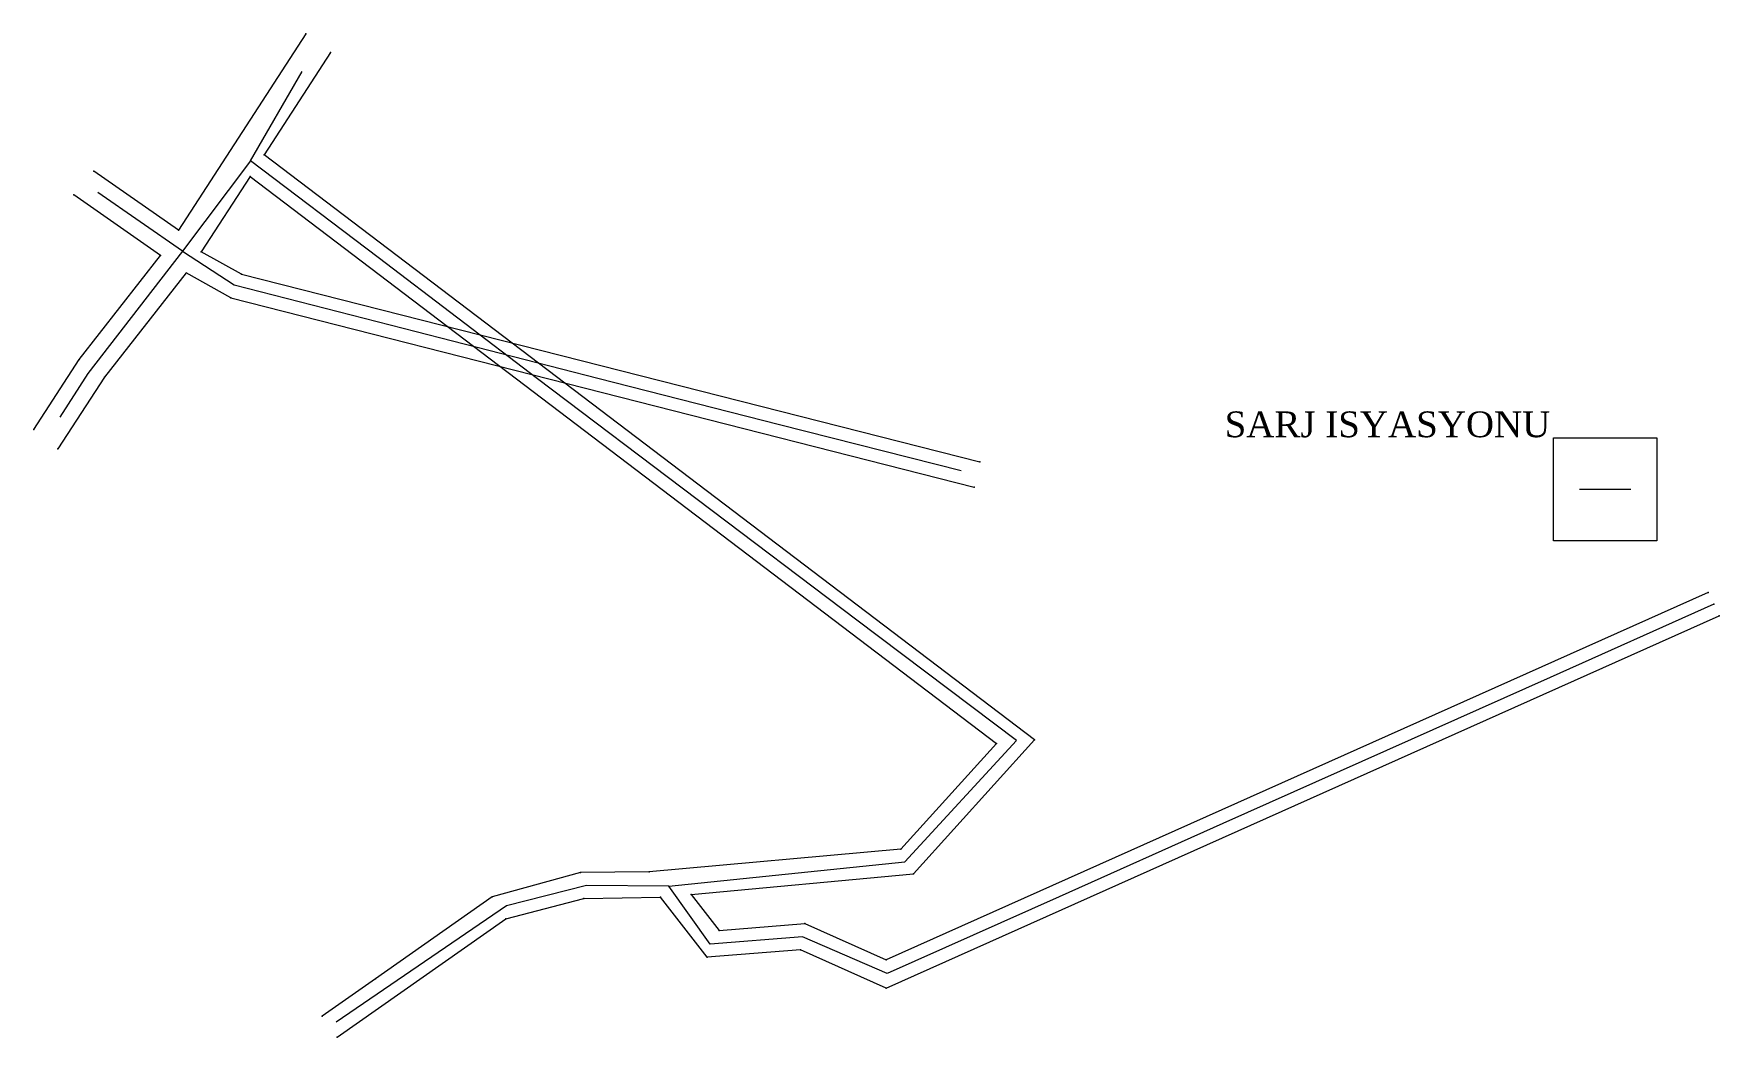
# Model space of a CAD drawing. Header units: millimetres. Extents: x 406687 to 406850, y 4590166 to 4590263.
import ezdxf

# ---------------------------------------------------------------- set-up
doc = ezdxf.new("R2010")
doc.units = ezdxf.units.MM
for name, color, linetype, lineweight in [('GEOFENCE', 3, 'Continuous', 0), ('INIT_COORD', 5, 'Continuous', 0), ('OTOCAD_DESENDRE', 6, 'Continuous', 0), ('OTOCAD_LAGiM', 4, 'Continuous', 0), ('OTOCAD_PAPAZ', 3, 'Continuous', 0), ('OTOCAD_YENI_NOKTA', 2, 'Continuous', 0), ('TEXT', 4, 'Continuous', 0)]:
    doc.layers.add(name, color=color, linetype=linetype, lineweight=lineweight)
doc.styles.get("Standard").update_dxf_attribs({"font": 'times.ttf'})

msp = doc.modelspace()

# ---------------------------------------------------------------- linework, layer by layer
at = {"layer": 'GEOFENCE'}
for p, q in [((406707.61, 4590250.55, 289.2), (406712.6, 4590259.21, 289.05)), ((406707.61, 4590250.55, 289.2), (406701, 4590241.77, 288.8)), ((406719.97, 4590241.15, 285.33), (406707.61, 4590250.55, 289.2)), ((406701, 4590241.77, 288.8), (406692.78, 4590247.47, 288.97)), ((406701, 4590241.77, 288.8), (406691.82, 4590229.91, 289.01)), ((406701, 4590241.77, 288.8), (406706.03, 4590238.51, 288.99)), ((406735.42, 4590229.4, 280.49), (406719.97, 4590241.15, 285.33)), ((406706.03, 4590238.51, 288.99), (406723.66, 4590233.99, 297.29)), ((406723.66, 4590233.99, 297.29), (406741.28, 4590229.48, 305.6)), ((406691.82, 4590229.91, 289.01), (406689.12, 4590225.69, 289)), ((406750.91, 4590217.71, 275.66), (406735.42, 4590229.4, 280.49)), ((406741.28, 4590229.48, 305.6), (406758.91, 4590224.96, 313.9)), ((406758.91, 4590224.96, 313.9), (406776.52, 4590220.51, 322.27)), ((406766.4, 4590206.02, 270.83), (406750.91, 4590217.71, 275.66)), ((406836.47, 4590218.69, 316), (406841.47, 4590218.69, 316)), ((406849.5, 4590207.55, 316), (406833.63, 4590200.46, 306.11)), ((406781.89, 4590194.33, 266), (406766.4, 4590206.02, 270.83)), ((406833.63, 4590200.46, 306.11), (406817.76, 4590193.37, 296.22)), ((406771.05, 4590182.57, 266), (406781.89, 4590194.33, 266)), ((406817.76, 4590193.37, 296.22), (406801.89, 4590186.28, 286.33)), ((406801.89, 4590186.28, 286.33), (406786.01, 4590179.19, 276.44)), ((406748.17, 4590180.22, 265.8), (406771.05, 4590182.57, 266)), ((406740.17, 4590180.28, 265.99), (406732.42, 4590178.3, 266)), ((406748.17, 4590180.22, 265.8), (406740.17, 4590180.28, 265.99)), ((406752.17, 4590174.6, 267), (406748.17, 4590180.22, 265.8)), ((406732.42, 4590178.3, 266), (406715.9, 4590167.02, 266)), ((406786.01, 4590179.19, 276.44), (406769.35, 4590171.75, 266.06)), ((406761.14, 4590175.32, 267), (406752.17, 4590174.6, 267)), ((406769.35, 4590171.75, 266.06), (406761.14, 4590175.32, 267))]:
    msp.add_line(p, q, dxfattribs=at)
at = {"layer": 'INIT_COORD'}
msp.add_point((406849.5, 4590207.55, 316), dxfattribs=at)
at = {"layer": 'OTOCAD_DESENDRE', "lineweight": 0}
for p, q in [((406706.72, 4590239.54, 289), (406778.34, 4590221.34, 323)), ((406705.7, 4590237.24, 289), (406777.79, 4590218.91, 323)), ((406848.97, 4590208.69, 316), (406769.25, 4590173.07, 266)), ((406769.25, 4590170.34, 266), (406850.04, 4590206.41, 316))]:
    msp.add_line(p, q, dxfattribs=at)
at = {"layer": 'OTOCAD_DESENDRE', "elevation": 316}
msp.add_lwpolyline([(406833.97, 4590213.69), (406833.97, 4590223.69), (406843.97, 4590223.69), (406843.97, 4590218.69), (406843.97, 4590213.69)], close=True, dxfattribs=at)
at = {"layer": 'OTOCAD_LAGiM'}
for p, q in [((406700.61, 4590243.81, 289), (406692.4, 4590249.55, 289)), ((406698.86, 4590241.37, 289), (406690.46, 4590247.25, 289)), ((406706.72, 4590239.54, 289), (406702.83, 4590241.73, 289)), ((406705.7, 4590237.24, 289), (406701.36, 4590239.69, 288.6))]:
    msp.add_line(p, q, dxfattribs=at)
at = {"layer": 'OTOCAD_LAGiM', "lineweight": 0}
for p, q in [((406751.9, 4590173.33, 267), (406747.36, 4590179.14, 266)), ((406750.32, 4590179.41, 266), (406753.04, 4590175.92, 267)), ((406753.04, 4590175.92, 267), (406761.37, 4590176.59, 267)), ((406761.37, 4590176.59, 267), (406769.25, 4590173.07, 266)), ((406760.94, 4590174.05, 267), (406751.9, 4590173.33, 267)), ((406769.25, 4590170.34, 266), (406760.94, 4590174.05, 267))]:
    msp.add_line(p, q, dxfattribs=at)
at = {"layer": 'OTOCAD_PAPAZ', "lineweight": 0}
for p, q in [((406712.98, 4590262.86, 289), (406700.61, 4590243.81, 289)), ((406715.37, 4590261.03, 289), (406708.93, 4590251.12, 289)), ((406783.64, 4590194.4, 266), (406708.93, 4590251.12, 289)), ((406707.56, 4590249.01, 289), (406702.83, 4590241.73, 289)), ((406707.56, 4590249.01, 289), (406779.96, 4590194.06, 266)), ((406690.99, 4590231.29, 289), (406698.86, 4590241.37, 289)), ((406701.36, 4590239.69, 288.6), (406693.44, 4590229.55, 289)), ((406686.58, 4590224.49, 289), (406690.99, 4590231.29, 289)), ((406693.44, 4590229.55, 289), (406688.92, 4590222.6, 289)), ((406779.96, 4590194.06, 266), (406770.68, 4590183.8, 266)), ((406771.88, 4590181.4, 266), (406783.64, 4590194.4, 266)), ((406770.68, 4590183.8, 266), (406746.27, 4590181.62, 266)), ((406739.59, 4590181.53, 266), (406731.03, 4590179.18, 266)), ((406746.27, 4590181.62, 266), (406739.59, 4590181.53, 266)), ((406750.32, 4590179.41, 266), (406771.88, 4590181.4, 266)), ((406731.03, 4590179.18, 266), (406719.72, 4590171.24, 266)), ((406732.36, 4590177.06, 266), (406739.91, 4590179.03, 266)), ((406739.91, 4590179.03, 266), (406747.36, 4590179.14, 266)), ((406715.99, 4590165.57, 266), (406732.36, 4590177.06, 266)), ((406719.72, 4590171.24, 266), (406714.55, 4590167.61, 266))]:
    msp.add_line(p, q, dxfattribs=at)
at = {"layer": 'OTOCAD_YENI_NOKTA', "lineweight": 0}
for p in [(406712.98, 4590262.86, 289), (406715.37, 4590261.03, 289), (406708.93, 4590251.12, 289), (406692.4, 4590249.55, 289), (406707.56, 4590249.01, 289), (406690.46, 4590247.25, 289), (406700.61, 4590243.81, 289), (406698.86, 4590241.37, 289), (406702.83, 4590241.73, 289), (406706.72, 4590239.54, 289), (406705.7, 4590237.24, 289), (406690.99, 4590231.29, 289), (406693.44, 4590229.55, 289), (406686.58, 4590224.49, 289), (406688.92, 4590222.6, 289), (406778.34, 4590221.34, 323), (406777.79, 4590218.91, 323), (406848.97, 4590208.69, 316), (406850.04, 4590206.41, 316), (406779.96, 4590194.06, 266), (406783.64, 4590194.4, 266), (406770.68, 4590183.8, 266), (406739.59, 4590181.53, 266), (406746.27, 4590181.62, 266), (406771.88, 4590181.4, 266), (406731.03, 4590179.18, 266), (406739.91, 4590179.03, 266), (406747.36, 4590179.14, 266), (406750.32, 4590179.41, 266), (406732.36, 4590177.06, 266), (406761.37, 4590176.59, 267), (406753.04, 4590175.92, 267), (406751.9, 4590173.33, 267), (406760.94, 4590174.05, 267), (406769.25, 4590173.07, 266), (406719.72, 4590171.24, 266), (406769.25, 4590170.34, 266), (406714.55, 4590167.61, 266), (406715.99, 4590165.57, 266)]:
    msp.add_point(p, dxfattribs=at)

# ---------------------------------------------------------------- texts
at = {"layer": 'TEXT', "insert": (406800.18, 4590230.41, 316), "char_height": 2.5, "width": 34.1612, "attachment_point": 1}
msp.add_mtext('{\\P  SARJ ISYASYONU}', dxfattribs=at)

doc.saveas('drawing.dxf')
